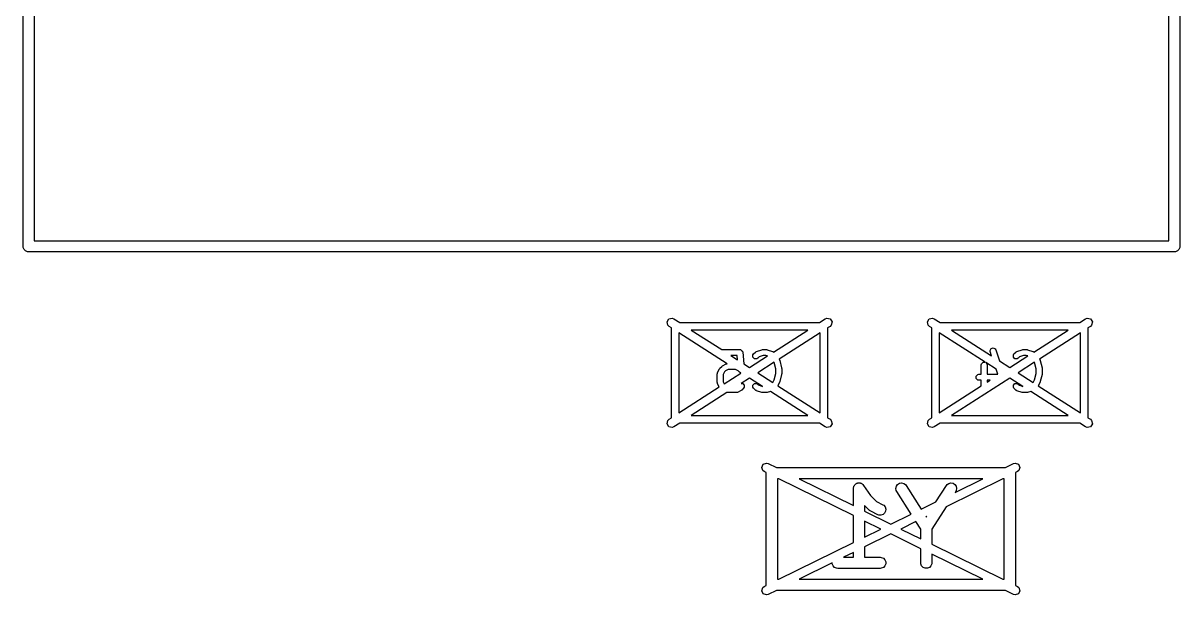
# Model space of a CAD drawing. Extents: x 0.25 to 2.5, y 0.08 to 2.24.
# Drawn here: x 1.094 to 1.706, y 1.178 to 1.48 of the extents above; entities that cross this region are included whole.
import ezdxf

# ---------------------------------------------------------------- set-up
doc = ezdxf.new("R2010")
doc.units = 0
doc.header["$MEASUREMENT"] = 0
doc.layers.add('BLACK', color=7, linetype='CONTINUOUS')

msp = doc.modelspace()

# ---------------------------------------------------------------- linework, layer by layer
at = {"layer": 'BLACK', "linetype": 'CONTINUOUS'}
for p, q in [((1.0939, 1.3622), (1.0939, 1.9685)), ((1.0998, 1.96555), (1.0998, 1.36516)), ((1.7002, 1.36516), (1.7002, 1.96555)), ((1.7061, 1.9685), (1.7061, 1.3622)), ((1.09395, 1.36163), (1.0939, 1.3622)), ((1.0944, 1.36056), (1.09395, 1.36163)), ((1.09521, 1.35975), (1.0944, 1.36056)), ((1.09627, 1.35931), (1.09521, 1.35975)), ((1.09685, 1.35925), (1.09627, 1.35931)), ((1.70315, 1.35925), (1.09685, 1.35925)), ((1.0998, 1.36516), (1.7002, 1.36516)), ((1.70373, 1.35931), (1.70315, 1.35925)), ((1.70479, 1.35975), (1.70373, 1.35931)), ((1.7056, 1.36056), (1.70479, 1.35975)), ((1.70605, 1.36163), (1.7056, 1.36056)), ((1.7061, 1.3622), (1.70605, 1.36163)), ((1.43468, 1.32227), (1.43566, 1.32379)), ((1.43566, 1.32379), (1.43743, 1.32417)), ((1.43743, 1.32417), (1.43829, 1.32384)), ((1.43829, 1.32384), (1.44138, 1.32185)), ((1.51532, 1.32185), (1.51841, 1.32384)), ((1.51841, 1.32384), (1.51927, 1.32417)), ((1.51927, 1.32417), (1.52103, 1.32379)), ((1.52103, 1.32379), (1.52201, 1.32227)), ((1.57248, 1.32227), (1.57346, 1.32379)), ((1.57346, 1.32379), (1.57522, 1.32417)), ((1.57522, 1.32417), (1.57608, 1.32384)), ((1.57608, 1.32384), (1.57917, 1.32185)), ((1.65311, 1.32185), (1.6562, 1.32384)), ((1.6562, 1.32384), (1.65706, 1.32417)), ((1.65706, 1.32417), (1.65883, 1.32379)), ((1.65883, 1.32379), (1.6598, 1.32227)), ((1.43507, 1.3205), (1.43468, 1.32227)), ((1.43573, 1.31986), (1.43507, 1.3205)), ((1.43701, 1.31904), (1.43573, 1.31986)), ((1.43701, 1.27151), (1.43701, 1.31904)), ((1.4665, 1.30008), (1.44094, 1.31651)), ((1.44094, 1.31651), (1.44094, 1.27404)), ((1.44138, 1.32185), (1.51532, 1.32185)), ((1.4475, 1.31791), (1.46362, 1.30755)), ((1.50919, 1.31791), (1.4475, 1.31791)), ((1.49109, 1.30627), (1.50919, 1.31791)), ((1.51575, 1.31651), (1.49403, 1.30255)), ((1.51575, 1.27404), (1.51575, 1.31651)), ((1.52096, 1.31986), (1.51969, 1.31904)), ((1.51969, 1.31904), (1.51969, 1.27151)), ((1.52163, 1.3205), (1.52096, 1.31986)), ((1.52201, 1.32227), (1.52163, 1.3205)), ((1.57286, 1.3205), (1.57248, 1.32227)), ((1.57353, 1.31986), (1.57286, 1.3205)), ((1.5748, 1.31904), (1.57353, 1.31986)), ((1.5748, 1.27151), (1.5748, 1.31904)), ((1.60301, 1.30091), (1.57874, 1.31651)), ((1.57874, 1.31651), (1.57874, 1.27404)), ((1.57917, 1.32185), (1.65311, 1.32185)), ((1.5853, 1.31791), (1.60646, 1.30431)), ((1.64699, 1.31791), (1.5853, 1.31791)), ((1.62888, 1.30627), (1.64699, 1.31791)), ((1.65354, 1.31651), (1.63182, 1.30255)), ((1.65354, 1.27404), (1.65354, 1.31651)), ((1.65876, 1.31986), (1.65748, 1.31904)), ((1.65748, 1.31904), (1.65748, 1.27151)), ((1.65942, 1.3205), (1.65876, 1.31986)), ((1.6598, 1.32227), (1.65942, 1.3205)), ((1.46362, 1.30755), (1.46382, 1.30759)), ((1.46382, 1.30759), (1.47319, 1.30759)), ((1.47177, 1.30444), (1.46845, 1.30444)), ((1.46845, 1.30444), (1.47199, 1.30217)), ((1.47199, 1.30217), (1.47177, 1.30444)), ((1.47319, 1.30759), (1.47357, 1.30752)), ((1.47357, 1.30752), (1.47365, 1.30753)), ((1.47365, 1.30753), (1.47368, 1.30749)), ((1.47368, 1.30749), (1.47379, 1.30747)), ((1.47379, 1.30747), (1.47417, 1.3071)), ((1.47417, 1.3071), (1.47458, 1.30676)), ((1.47458, 1.30676), (1.47461, 1.30665)), ((1.47461, 1.30665), (1.47465, 1.30662)), ((1.47465, 1.30662), (1.47465, 1.30654)), ((1.47465, 1.30654), (1.47476, 1.30617)), ((1.47476, 1.30617), (1.47538, 1.29999)), ((1.47835, 1.29808), (1.48781, 1.30417)), ((1.48017, 1.30475), (1.48051, 1.30526)), ((1.48017, 1.30354), (1.48017, 1.30475)), ((1.48051, 1.30526), (1.48145, 1.30619)), ((1.48145, 1.30619), (1.48152, 1.30624)), ((1.48152, 1.30624), (1.48153, 1.30627)), ((1.48153, 1.30627), (1.48175, 1.3064)), ((1.48175, 1.3064), (1.48196, 1.30654)), ((1.48196, 1.30654), (1.482, 1.30654)), ((1.482, 1.30654), (1.48207, 1.30657)), ((1.48207, 1.30657), (1.48488, 1.30751)), ((1.48563, 1.30444), (1.48342, 1.3037)), ((1.48488, 1.30751), (1.48513, 1.30754)), ((1.48513, 1.30754), (1.48538, 1.30759)), ((1.48538, 1.30759), (1.48725, 1.30759)), ((1.487, 1.30444), (1.48563, 1.30444)), ((1.48781, 1.30417), (1.487, 1.30444)), ((1.48725, 1.30759), (1.4875, 1.30754)), ((1.4875, 1.30754), (1.48775, 1.30751)), ((1.48775, 1.30751), (1.49056, 1.30657)), ((1.49056, 1.30657), (1.49063, 1.30654)), ((1.49063, 1.30654), (1.49067, 1.30654)), ((1.49067, 1.30654), (1.49088, 1.3064)), ((1.49088, 1.3064), (1.49109, 1.30627)), ((1.60567, 1.30707), (1.6062, 1.30814)), ((1.60574, 1.30646), (1.60567, 1.30707)), ((1.60646, 1.30431), (1.60574, 1.30646)), ((1.6062, 1.30814), (1.60735, 1.30853)), ((1.60735, 1.30853), (1.60843, 1.30799)), ((1.60843, 1.30799), (1.60873, 1.30745)), ((1.60873, 1.30745), (1.61068, 1.30159)), ((1.61614, 1.29808), (1.62561, 1.30417)), ((1.61797, 1.30475), (1.61831, 1.30526)), ((1.61797, 1.30354), (1.61797, 1.30475)), ((1.61831, 1.30526), (1.61925, 1.30619)), ((1.61925, 1.30619), (1.61931, 1.30624)), ((1.61931, 1.30624), (1.61933, 1.30627)), ((1.61933, 1.30627), (1.61955, 1.3064)), ((1.61955, 1.3064), (1.61976, 1.30654)), ((1.61976, 1.30654), (1.61979, 1.30654)), ((1.61979, 1.30654), (1.61986, 1.30657)), ((1.61986, 1.30657), (1.62267, 1.30751)), ((1.62343, 1.30444), (1.62121, 1.3037)), ((1.62267, 1.30751), (1.62292, 1.30754)), ((1.62292, 1.30754), (1.62317, 1.30759)), ((1.62317, 1.30759), (1.62505, 1.30759)), ((1.62479, 1.30444), (1.62343, 1.30444)), ((1.62561, 1.30417), (1.62479, 1.30444)), ((1.62505, 1.30759), (1.62529, 1.30754)), ((1.62529, 1.30754), (1.62554, 1.30751)), ((1.62554, 1.30751), (1.62836, 1.30657)), ((1.62836, 1.30657), (1.62843, 1.30654)), ((1.62843, 1.30654), (1.62846, 1.30654)), ((1.62846, 1.30654), (1.62867, 1.3064)), ((1.62867, 1.3064), (1.62888, 1.30627)), ((1.4627, 1.29776), (1.46364, 1.29869)), ((1.46364, 1.29869), (1.46385, 1.29883)), ((1.46385, 1.29883), (1.46405, 1.29899)), ((1.46405, 1.29899), (1.46592, 1.29993)), ((1.46592, 1.29993), (1.466, 1.29995)), ((1.466, 1.29995), (1.46603, 1.29997)), ((1.46603, 1.29997), (1.46627, 1.30002)), ((1.46627, 1.30002), (1.4665, 1.30008)), ((1.47538, 1.29999), (1.47835, 1.29808)), ((1.48102, 1.30269), (1.48017, 1.30354)), ((1.48223, 1.30269), (1.48102, 1.30269)), ((1.48274, 1.30303), (1.48223, 1.30269)), ((1.49136, 1.30084), (1.48271, 1.29528)), ((1.48342, 1.3037), (1.48274, 1.30303)), ((1.49139, 1.30078), (1.49136, 1.30084)), ((1.49224, 1.29739), (1.49139, 1.30078)), ((1.49403, 1.30255), (1.49428, 1.30204)), ((1.49428, 1.30204), (1.49433, 1.30187)), ((1.49433, 1.30187), (1.4944, 1.30171)), ((1.4944, 1.30171), (1.49534, 1.29796)), ((1.49534, 1.29796), (1.49535, 1.29777)), ((1.60097, 1.29946), (1.60109, 1.30006)), ((1.60097, 1.29447), (1.60097, 1.29946)), ((1.60109, 1.30006), (1.60195, 1.30091)), ((1.60195, 1.30091), (1.60301, 1.30091)), ((1.60884, 1.29716), (1.60341, 1.30065)), ((1.60341, 1.30065), (1.604, 1.30006)), ((1.604, 1.30006), (1.60412, 1.29946)), ((1.60412, 1.29946), (1.60412, 1.29447)), ((1.61068, 1.30159), (1.61614, 1.29808)), ((1.61882, 1.30269), (1.61797, 1.30354)), ((1.62003, 1.30269), (1.61882, 1.30269)), ((1.62054, 1.30303), (1.62003, 1.30269)), ((1.62916, 1.30084), (1.62051, 1.29528)), ((1.62121, 1.3037), (1.62054, 1.30303)), ((1.62919, 1.30078), (1.62916, 1.30084)), ((1.63003, 1.29739), (1.62919, 1.30078)), ((1.63182, 1.30255), (1.63208, 1.30204)), ((1.63208, 1.30204), (1.63213, 1.30187)), ((1.63213, 1.30187), (1.6322, 1.30171)), ((1.6322, 1.30171), (1.63314, 1.29796)), ((1.63314, 1.29796), (1.63315, 1.29777)), ((1.4613, 1.29477), (1.46132, 1.29485)), ((1.4613, 1.29008), (1.4613, 1.29477)), ((1.46131, 1.29488), (1.46138, 1.29512)), ((1.46132, 1.29485), (1.46131, 1.29488)), ((1.46138, 1.29512), (1.46142, 1.29537)), ((1.46142, 1.29537), (1.46145, 1.2954)), ((1.46145, 1.2954), (1.46147, 1.29547)), ((1.46147, 1.29547), (1.46241, 1.29735)), ((1.46241, 1.29735), (1.46256, 1.29755)), ((1.46256, 1.29755), (1.4627, 1.29776)), ((1.46511, 1.29571), (1.46445, 1.2944)), ((1.46445, 1.2944), (1.46445, 1.29045)), ((1.46495, 1.28947), (1.47378, 1.29515)), ((1.46569, 1.29629), (1.46511, 1.29571)), ((1.467, 1.29694), (1.46569, 1.29629)), ((1.47094, 1.29694), (1.467, 1.29694)), ((1.47226, 1.29629), (1.47094, 1.29694)), ((1.47301, 1.29553), (1.47226, 1.29629)), ((1.47353, 1.29519), (1.47301, 1.29553)), ((1.47361, 1.29519), (1.47353, 1.29519)), ((1.47367, 1.29514), (1.47361, 1.29519)), ((1.47378, 1.29515), (1.47367, 1.29514)), ((1.47835, 1.29247), (1.47398, 1.28966)), ((1.48523, 1.28804), (1.47835, 1.29247)), ((1.48271, 1.29528), (1.49068, 1.29015)), ((1.49139, 1.29157), (1.49224, 1.29496)), ((1.49224, 1.29496), (1.49224, 1.29739)), ((1.49534, 1.29439), (1.4944, 1.29064)), ((1.49535, 1.29458), (1.49534, 1.29439)), ((1.49535, 1.29777), (1.49539, 1.29758)), ((1.49539, 1.29477), (1.49535, 1.29458)), ((1.49539, 1.29758), (1.49539, 1.29477)), ((1.61614, 1.29247), (1.5853, 1.27264)), ((1.59828, 1.2935), (1.59913, 1.29435)), ((1.59828, 1.29229), (1.59828, 1.2935)), ((1.59913, 1.29144), (1.59828, 1.29229)), ((1.59913, 1.29435), (1.59974, 1.29447)), ((1.59974, 1.29447), (1.60097, 1.29447)), ((1.60412, 1.29447), (1.60974, 1.29447)), ((1.60974, 1.29447), (1.60884, 1.29716)), ((1.62303, 1.28804), (1.61614, 1.29247)), ((1.62051, 1.29528), (1.62848, 1.29015)), ((1.62919, 1.29157), (1.63003, 1.29496)), ((1.63003, 1.29496), (1.63003, 1.29739)), ((1.63314, 1.29439), (1.6322, 1.29064)), ((1.63315, 1.29458), (1.63314, 1.29439)), ((1.63315, 1.29777), (1.63318, 1.29758)), ((1.63318, 1.29477), (1.63315, 1.29458)), ((1.63318, 1.29758), (1.63318, 1.29477)), ((1.44094, 1.27404), (1.46228, 1.28776)), ((1.46132, 1.29), (1.4613, 1.29008)), ((1.46131, 1.28997), (1.46132, 1.29)), ((1.46138, 1.28973), (1.46131, 1.28997)), ((1.46142, 1.28948), (1.46138, 1.28973)), ((1.46145, 1.28945), (1.46142, 1.28948)), ((1.46147, 1.28938), (1.46145, 1.28945)), ((1.46228, 1.28776), (1.46147, 1.28938)), ((1.46445, 1.29045), (1.46495, 1.28947)), ((1.4739, 1.28586), (1.47202, 1.28492)), ((1.47409, 1.28602), (1.4739, 1.28586)), ((1.47398, 1.28966), (1.47473, 1.28966)), ((1.4743, 1.28616), (1.47409, 1.28602)), ((1.47524, 1.28709), (1.4743, 1.28616)), ((1.47473, 1.28966), (1.47558, 1.28881)), ((1.47558, 1.2876), (1.47524, 1.28709)), ((1.47558, 1.28881), (1.47558, 1.2876)), ((1.48017, 1.28881), (1.48102, 1.28966)), ((1.48017, 1.2876), (1.48017, 1.28881)), ((1.48051, 1.28709), (1.48017, 1.2876)), ((1.48145, 1.28616), (1.48051, 1.28709)), ((1.48102, 1.28966), (1.48223, 1.28966)), ((1.48152, 1.28611), (1.48145, 1.28616)), ((1.48153, 1.28608), (1.48152, 1.28611)), ((1.48175, 1.28596), (1.48153, 1.28608)), ((1.48196, 1.28582), (1.48175, 1.28596)), ((1.482, 1.28582), (1.48196, 1.28582)), ((1.48207, 1.28578), (1.482, 1.28582)), ((1.48488, 1.28484), (1.48207, 1.28578)), ((1.48223, 1.28966), (1.48274, 1.28932)), ((1.48274, 1.28932), (1.48342, 1.28865)), ((1.48342, 1.28865), (1.48523, 1.28804)), ((1.49068, 1.29015), (1.49139, 1.29157)), ((1.49428, 1.29032), (1.49335, 1.28844)), ((1.49335, 1.28844), (1.51575, 1.27404)), ((1.49433, 1.29048), (1.49428, 1.29032)), ((1.4944, 1.29064), (1.49433, 1.29048)), ((1.57874, 1.27404), (1.60097, 1.28833)), ((1.59974, 1.29132), (1.59913, 1.29144)), ((1.60097, 1.29132), (1.59974, 1.29132)), ((1.60097, 1.28833), (1.60097, 1.29132)), ((1.60412, 1.29132), (1.60412, 1.29036)), ((1.60412, 1.29036), (1.60562, 1.29132)), ((1.60562, 1.29132), (1.60412, 1.29132)), ((1.61797, 1.28881), (1.61882, 1.28966)), ((1.61797, 1.2876), (1.61797, 1.28881)), ((1.61831, 1.28709), (1.61797, 1.2876)), ((1.61925, 1.28616), (1.61831, 1.28709)), ((1.61882, 1.28966), (1.62003, 1.28966)), ((1.61931, 1.28611), (1.61925, 1.28616)), ((1.61933, 1.28608), (1.61931, 1.28611)), ((1.61955, 1.28596), (1.61933, 1.28608)), ((1.61976, 1.28582), (1.61955, 1.28596)), ((1.61979, 1.28582), (1.61976, 1.28582)), ((1.61986, 1.28578), (1.61979, 1.28582)), ((1.62267, 1.28484), (1.61986, 1.28578)), ((1.62003, 1.28966), (1.62054, 1.28932)), ((1.62054, 1.28932), (1.62121, 1.28865)), ((1.62121, 1.28865), (1.62303, 1.28804)), ((1.62848, 1.29015), (1.62919, 1.29157)), ((1.63208, 1.29032), (1.63114, 1.28844)), ((1.63114, 1.28844), (1.65354, 1.27404)), ((1.63213, 1.29048), (1.63208, 1.29032)), ((1.6322, 1.29064), (1.63213, 1.29048)), ((1.46641, 1.28479), (1.4475, 1.27264)), ((1.46652, 1.28476), (1.46641, 1.28479)), ((1.46655, 1.28477), (1.46652, 1.28476)), ((1.46663, 1.28476), (1.46655, 1.28477)), ((1.47132, 1.28476), (1.46663, 1.28476)), ((1.47139, 1.28477), (1.47132, 1.28476)), ((1.47143, 1.28476), (1.47139, 1.28477)), ((1.47167, 1.28483), (1.47143, 1.28476)), ((1.47192, 1.28488), (1.47167, 1.28483)), ((1.47194, 1.2849), (1.47192, 1.28488)), ((1.47202, 1.28492), (1.47194, 1.2849)), ((1.48513, 1.28481), (1.48488, 1.28484)), ((1.48538, 1.28476), (1.48513, 1.28481)), ((1.48725, 1.28476), (1.48538, 1.28476)), ((1.4875, 1.28481), (1.48725, 1.28476)), ((1.48775, 1.28484), (1.4875, 1.28481)), ((1.48937, 1.28538), (1.48775, 1.28484)), ((1.50919, 1.27264), (1.48937, 1.28538)), ((1.62292, 1.28481), (1.62267, 1.28484)), ((1.62317, 1.28476), (1.62292, 1.28481)), ((1.62505, 1.28476), (1.62317, 1.28476)), ((1.62529, 1.28481), (1.62505, 1.28476)), ((1.62554, 1.28484), (1.62529, 1.28481)), ((1.62717, 1.28538), (1.62554, 1.28484)), ((1.64699, 1.27264), (1.62717, 1.28538)), ((1.43468, 1.26828), (1.43507, 1.27005)), ((1.43566, 1.26676), (1.43468, 1.26828)), ((1.43507, 1.27005), (1.43573, 1.27069)), ((1.43573, 1.27069), (1.43701, 1.27151)), ((1.44138, 1.2687), (1.43829, 1.26671)), ((1.51532, 1.2687), (1.44138, 1.2687)), ((1.4475, 1.27264), (1.50919, 1.27264)), ((1.51841, 1.26671), (1.51532, 1.2687)), ((1.51969, 1.27151), (1.52096, 1.27069)), ((1.52096, 1.27069), (1.52163, 1.27005)), ((1.52201, 1.26828), (1.52103, 1.26676)), ((1.52163, 1.27005), (1.52201, 1.26828)), ((1.57248, 1.26828), (1.57286, 1.27005)), ((1.57346, 1.26676), (1.57248, 1.26828)), ((1.57286, 1.27005), (1.57353, 1.27069)), ((1.57353, 1.27069), (1.5748, 1.27151)), ((1.57917, 1.2687), (1.57608, 1.26671)), ((1.65311, 1.2687), (1.57917, 1.2687)), ((1.5853, 1.27264), (1.64699, 1.27264)), ((1.6562, 1.26671), (1.65311, 1.2687)), ((1.65748, 1.27151), (1.65876, 1.27069)), ((1.65876, 1.27069), (1.65942, 1.27005)), ((1.6598, 1.26828), (1.65883, 1.26676)), ((1.65942, 1.27005), (1.6598, 1.26828)), ((1.43743, 1.26638), (1.43566, 1.26676)), ((1.43829, 1.26671), (1.43743, 1.26638)), ((1.51927, 1.26638), (1.51841, 1.26671)), ((1.52103, 1.26676), (1.51927, 1.26638)), ((1.57522, 1.26638), (1.57346, 1.26676)), ((1.57608, 1.26671), (1.57522, 1.26638)), ((1.65706, 1.26638), (1.6562, 1.26671)), ((1.65883, 1.26676), (1.65706, 1.26638)), ((1.48485, 1.24523), (1.48565, 1.24685)), ((1.48543, 1.24352), (1.48485, 1.24523)), ((1.48616, 1.24296), (1.48543, 1.24352)), ((1.48565, 1.24685), (1.48736, 1.24744)), ((1.48723, 1.24243), (1.48616, 1.24296)), ((1.48736, 1.24744), (1.48825, 1.2472)), ((1.48825, 1.2472), (1.49255, 1.24508)), ((1.49255, 1.24508), (1.61375, 1.24508)), ((1.61375, 1.24508), (1.61805, 1.2472)), ((1.61805, 1.2472), (1.61894, 1.24744)), ((1.61894, 1.24744), (1.62065, 1.24685)), ((1.62014, 1.24296), (1.61906, 1.24243)), ((1.62087, 1.24352), (1.62014, 1.24296)), ((1.62065, 1.24685), (1.62145, 1.24523)), ((1.62145, 1.24523), (1.62087, 1.24352)), ((1.4872, 1.24213), (1.48723, 1.24243)), ((1.4872, 1.18307), (1.4872, 1.24213)), ((1.49311, 1.23917), (1.49311, 1.18602)), ((1.49385, 1.23917), (1.49311, 1.23917)), ((1.53332, 1.21973), (1.49385, 1.23917)), ((1.50454, 1.23917), (1.53332, 1.225)), ((1.60176, 1.23917), (1.50454, 1.23917)), ((1.53491, 1.23663), (1.53515, 1.23679)), ((1.53515, 1.23679), (1.53543, 1.23685)), ((1.53543, 1.23685), (1.5357, 1.23696)), ((1.5357, 1.23696), (1.53599, 1.23696)), ((1.53599, 1.23696), (1.53628, 1.23701)), ((1.53628, 1.23701), (1.53656, 1.23696)), ((1.53656, 1.23696), (1.53685, 1.23696)), ((1.53685, 1.23696), (1.53712, 1.23685)), ((1.53712, 1.23685), (1.53741, 1.23679)), ((1.53741, 1.23679), (1.53765, 1.23663)), ((1.55673, 1.2362), (1.55771, 1.23681)), ((1.55771, 1.23681), (1.55884, 1.23701)), ((1.55884, 1.23701), (1.55996, 1.23676)), ((1.55996, 1.23676), (1.56091, 1.2361)), ((1.61245, 1.23917), (1.58233, 1.22434)), ((1.58289, 1.2361), (1.58383, 1.23676)), ((1.58383, 1.23676), (1.58495, 1.23701)), ((1.58495, 1.23701), (1.58609, 1.23681)), ((1.58609, 1.23681), (1.58706, 1.2362)), ((1.58721, 1.23201), (1.60176, 1.23917)), ((1.61319, 1.23917), (1.61245, 1.23917)), ((1.61319, 1.18602), (1.61319, 1.23917)), ((1.61906, 1.24243), (1.61909, 1.24213)), ((1.61909, 1.24213), (1.61909, 1.18307)), ((1.53332, 1.23407), (1.53338, 1.23464)), ((1.53332, 1.23406), (1.53332, 1.23407)), ((1.53332, 1.23407), (1.53332, 1.23407)), ((1.53332, 1.225), (1.53332, 1.23406)), ((1.53332, 1.23406), (1.53332, 1.23406)), ((1.53338, 1.23464), (1.53349, 1.23491)), ((1.53349, 1.23491), (1.53355, 1.2352)), ((1.53355, 1.2352), (1.53371, 1.23544)), ((1.53371, 1.23544), (1.53382, 1.2357)), ((1.53382, 1.2357), (1.53403, 1.23591)), ((1.53403, 1.23591), (1.53419, 1.23615)), ((1.53419, 1.23615), (1.53443, 1.23631)), ((1.53443, 1.23631), (1.53464, 1.23652)), ((1.53464, 1.23652), (1.53491, 1.23663)), ((1.53765, 1.23663), (1.53792, 1.23652)), ((1.53792, 1.23652), (1.53812, 1.23631)), ((1.53812, 1.23631), (1.53837, 1.23615)), ((1.53837, 1.23615), (1.53873, 1.2357)), ((1.53873, 1.2357), (1.53873, 1.2357)), ((1.53873, 1.2357), (1.53873, 1.2357)), ((1.53873, 1.2357), (1.53873, 1.2357)), ((1.53873, 1.2357), (1.54232, 1.23032)), ((1.55582, 1.23413), (1.55607, 1.23525)), ((1.55602, 1.23299), (1.55582, 1.23413)), ((1.55628, 1.23248), (1.55602, 1.23299)), ((1.55607, 1.23525), (1.55673, 1.2362)), ((1.56389, 1.22052), (1.55628, 1.23248)), ((1.56091, 1.2361), (1.56127, 1.23565)), ((1.56127, 1.23565), (1.56922, 1.22315)), ((1.57702, 1.22699), (1.58253, 1.23565)), ((1.58253, 1.23565), (1.58289, 1.2361)), ((1.58706, 1.2362), (1.58772, 1.23525)), ((1.58751, 1.23248), (1.58721, 1.23201)), ((1.58777, 1.23299), (1.58751, 1.23248)), ((1.58772, 1.23525), (1.58797, 1.23413)), ((1.58797, 1.23413), (1.58777, 1.23299)), ((1.54169, 1.2226), (1.53923, 1.22506)), ((1.53923, 1.22506), (1.53923, 1.22209)), ((1.54232, 1.23032), (1.54552, 1.22712)), ((1.54552, 1.22712), (1.54885, 1.22545)), ((1.54885, 1.22545), (1.54934, 1.22515)), ((1.54934, 1.22515), (1.55009, 1.22428)), ((1.56922, 1.22315), (1.57702, 1.22699)), ((1.53332, 1.20547), (1.53332, 1.21973)), ((1.53923, 1.22209), (1.55315, 1.21523)), ((1.54191, 1.22241), (1.54169, 1.2226)), ((1.54197, 1.22236), (1.54191, 1.22241)), ((1.54205, 1.2223), (1.54197, 1.22236)), ((1.54214, 1.22223), (1.54205, 1.2223)), ((1.54221, 1.2222), (1.54214, 1.22223)), ((1.54246, 1.22205), (1.54221, 1.2222)), ((1.5462, 1.22017), (1.54246, 1.22205)), ((1.54675, 1.21997), (1.5462, 1.22017)), ((1.54789, 1.21988), (1.54675, 1.21997)), ((1.54899, 1.22025), (1.54789, 1.21988)), ((1.54986, 1.221), (1.54899, 1.22025)), ((1.55037, 1.22203), (1.54986, 1.221)), ((1.55009, 1.22428), (1.55045, 1.22318)), ((1.55045, 1.22318), (1.55037, 1.22203)), ((1.55315, 1.21523), (1.56389, 1.22052)), ((1.57214, 1.21932), (1.57177, 1.21914)), ((1.57177, 1.21914), (1.5719, 1.21894)), ((1.5719, 1.21894), (1.57214, 1.21932)), ((1.58233, 1.22434), (1.57485, 1.21258)), ((1.5478, 1.2126), (1.53923, 1.21682)), ((1.53923, 1.21682), (1.53923, 1.20838)), ((1.53923, 1.20838), (1.5478, 1.2126)), ((1.56644, 1.21651), (1.5585, 1.2126)), ((1.5585, 1.2126), (1.56894, 1.20745)), ((1.56894, 1.21258), (1.56644, 1.21651)), ((1.56894, 1.20745), (1.56894, 1.21258)), ((1.57485, 1.21258), (1.57485, 1.20454)), ((1.55315, 1.20997), (1.53923, 1.20311)), ((1.56894, 1.20219), (1.55315, 1.20997)), ((1.49385, 1.18602), (1.53332, 1.20547)), ((1.53332, 1.2002), (1.52814, 1.19764)), ((1.53332, 1.19764), (1.53332, 1.2002)), ((1.53923, 1.20311), (1.53923, 1.19764)), ((1.56894, 1.19469), (1.56894, 1.20219)), ((1.57485, 1.20454), (1.61245, 1.18602)), ((1.52213, 1.19469), (1.50454, 1.18602)), ((1.52213, 1.19412), (1.52213, 1.19469)), ((1.52257, 1.19305), (1.52213, 1.19412)), ((1.52814, 1.19764), (1.53332, 1.19764)), ((1.53923, 1.19764), (1.54753, 1.19764)), ((1.54753, 1.19764), (1.5481, 1.19759)), ((1.5481, 1.19759), (1.54917, 1.19715)), ((1.54917, 1.19715), (1.54998, 1.19633)), ((1.54998, 1.19633), (1.55042, 1.19527)), ((1.55042, 1.19412), (1.54998, 1.19305)), ((1.55042, 1.19527), (1.55042, 1.19412)), ((1.569, 1.19412), (1.56894, 1.19469)), ((1.56944, 1.19305), (1.569, 1.19412)), ((1.57479, 1.19412), (1.57435, 1.19305)), ((1.57485, 1.19469), (1.57479, 1.19412)), ((1.60176, 1.18602), (1.57485, 1.19928)), ((1.57485, 1.19928), (1.57485, 1.19469)), ((1.52339, 1.19224), (1.52257, 1.19305)), ((1.52445, 1.1918), (1.52339, 1.19224)), ((1.52503, 1.19174), (1.52445, 1.1918)), ((1.54753, 1.19174), (1.52503, 1.19174)), ((1.5481, 1.1918), (1.54753, 1.19174)), ((1.54917, 1.19224), (1.5481, 1.1918)), ((1.54998, 1.19305), (1.54917, 1.19224)), ((1.57026, 1.19224), (1.56944, 1.19305)), ((1.57132, 1.1918), (1.57026, 1.19224)), ((1.57247, 1.1918), (1.57132, 1.1918)), ((1.57354, 1.19224), (1.57247, 1.1918)), ((1.57435, 1.19305), (1.57354, 1.19224)), ((1.48485, 1.17996), (1.48543, 1.18168)), ((1.48543, 1.18168), (1.48616, 1.18224)), ((1.48616, 1.18224), (1.48723, 1.18277)), ((1.48723, 1.18277), (1.4872, 1.18307)), ((1.49311, 1.18602), (1.49385, 1.18602)), ((1.50454, 1.18602), (1.60176, 1.18602)), ((1.61245, 1.18602), (1.61319, 1.18602)), ((1.61909, 1.18307), (1.61906, 1.18277)), ((1.61906, 1.18277), (1.62014, 1.18224)), ((1.62014, 1.18224), (1.62087, 1.18168)), ((1.62087, 1.18168), (1.62145, 1.17996)), ((1.48565, 1.17834), (1.48485, 1.17996)), ((1.48736, 1.17776), (1.48565, 1.17834)), ((1.48825, 1.178), (1.48736, 1.17776)), ((1.49255, 1.18012), (1.48825, 1.178)), ((1.61375, 1.18012), (1.49255, 1.18012)), ((1.61805, 1.178), (1.61375, 1.18012)), ((1.61894, 1.17776), (1.61805, 1.178)), ((1.62065, 1.17834), (1.61894, 1.17776)), ((1.62145, 1.17996), (1.62065, 1.17834))]:
    msp.add_line(p, q, dxfattribs=at)

doc.saveas('drawing.dxf')
